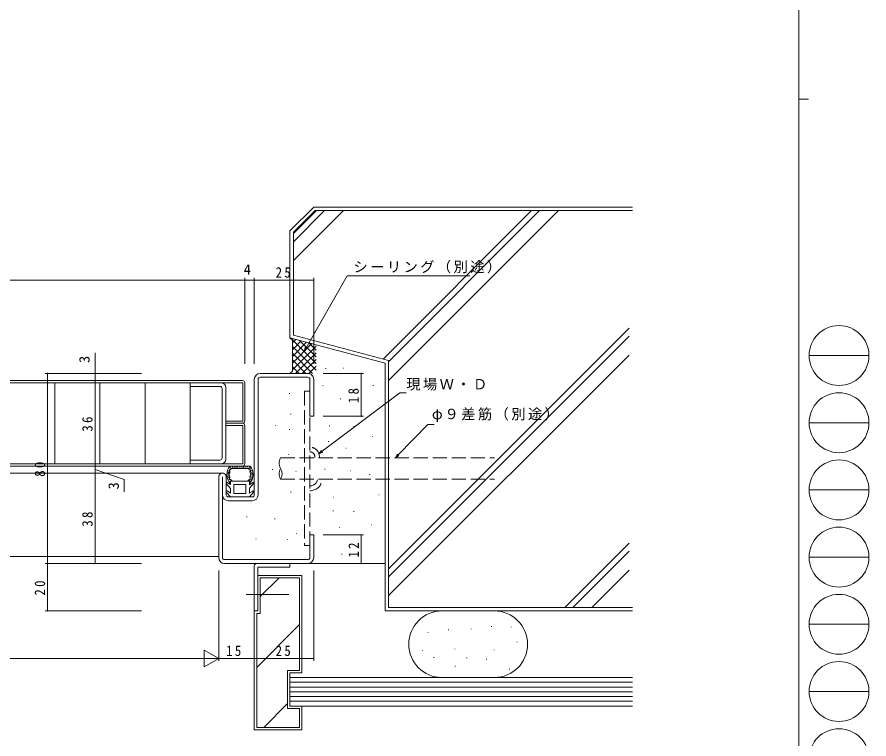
# Model space of a CAD drawing. Units: millimetres, scale not verified. Extents: x -594 to 539, y -420 to 386.
# Drawn here: x 180.9 to 539.5, y -262.2 to 41.6 of the extents above; entities that cross this region are included whole.
import ezdxf
from ezdxf.enums import TextEntityAlignment as Align

# ---------------------------------------------------------------- set-up
doc = ezdxf.new("R2010")
doc.units = ezdxf.units.MM
doc.header["$LTSCALE"] = 2
doc.linetypes.add('CHAIN2', pattern=[12, 9, -1, 1, -1])
doc.linetypes.add('DASHED3', pattern=[4, 3, -1])
for name, color, linetype, lineweight in [('0-1_YKK_ZWAK', 7, 'Continuous', 9), ('0-3_YKK_11', 7, 'Continuous', 9), ('0-4_YKK_12', 2, 'Continuous', 9), ('0-5_YSS_K', 3, 'Continuous', 9), ('0-6_YKK_13', 4, 'Continuous', 9), ('0-7_YKK_D', 6, 'Continuous', 9)]:
    doc.layers.add(name, color=color, linetype=linetype, lineweight=lineweight)
doc.styles.add('ＭＳ ゴシック', font='')
doc.styles.get('ＭＳ ゴシック').set_extended_font_data('MS Gothic')

msp = doc.modelspace()

# ---------------------------------------------------------------- linework, layer by layer
at = {"layer": '0-1_YKK_ZWAK'}
for p, q in [((510, 382.035), (510, -367.965)), ((510, 7.035), (514, 7.035)), ((514.252, -100.845), (539.452, -100.845)), ((514.252, -129.125), (539.452, -129.125)), ((514.252, -157.405), (539.452, -157.405)), ((514.252, -185.685), (539.452, -185.685)), ((514.252, -213.965), (539.452, -213.965)), ((514.252, -242.245), (539.452, -242.245))]:
    msp.add_line(p, q, dxfattribs=at)
for centre in [(526.852, -100.845), (526.852, -129.125), (526.852, -157.405), (526.852, -185.685), (526.852, -213.965), (526.852, -242.245), (526.852, -270.525)]:
    msp.add_circle(centre, 12.6, dxfattribs=at)
at = {"layer": '0-3_YKK_11'}
for p, q in [((280.784, -159.462), (280.784, -110.862)), ((282.385, -110.862), (282.385, -159.462)), ((283.285, -108.362), (303.284, -108.362)), ((303.284, -109.962), (283.285, -109.962)), ((304.185, -126.362), (304.185, -110.862)), ((305.785, -110.862), (305.785, -126.362)), ((253.785, -112.262), (266.785, -112.262)), ((253.785, -113.862), (253.785, -112.262)), ((266.285, -113.862), (253.785, -113.862)), ((268.785, -114.262), (268.785, -144.462)), ((267.185, -143.962), (267.185, -114.762)), ((305.785, -126.362), (304.185, -126.362)), ((253.785, -144.862), (266.285, -144.862)), ((253.785, -146.462), (253.785, -144.862)), ((266.785, -146.462), (253.785, -146.462)), ((265.784, -185.862), (265.784, -151.962)), ((267.385, -151.962), (267.385, -185.862)), ((268.985, -151.962), (268.985, -159.462)), ((269.885, -160.362), (279.885, -160.362)), ((279.885, -161.962), (269.885, -161.962)), ((304.184, -176.362), (305.785, -176.362)), ((304.184, -185.862), (304.184, -176.362)), ((305.785, -176.362), (305.785, -185.862)), ((268.285, -186.762), (303.284, -186.762)), ((303.284, -188.362), (268.285, -188.362)), ((280.784, -189.362), (280.784, -208.362)), ((295.785, -188.362), (281.784, -188.362)), ((282.285, -189.862), (295.785, -189.862)), ((282.285, -208.362), (282.285, -189.862)), ((295.785, -189.862), (295.785, -188.362)), ((280.784, -208.362), (282.285, -208.362))]:
    msp.add_line(p, q, dxfattribs=at)
for centre, radius, start, end in [((283.285, -110.862), 2.5, 90.00002, 180), ((283.285, -110.862), 0.9, 90.00002, 180), ((303.284, -110.862), 2.5, 359.99997, 90.00002), ((303.284, -110.862), 0.9, 359.99997, 90.00002), ((266.285, -114.762), 0.9, 0, 89.99997), ((266.785, -114.262), 2, 0, 89.99997), ((266.285, -143.962), 0.9, 270, 0), ((266.785, -144.462), 2, 270, 0), ((267.385, -151.962), 1.6, 359.99997, 180), ((269.885, -159.462), 2.5, 180, 269.99998), ((269.885, -159.462), 0.9, 180, 269.99998), ((279.885, -159.462), 2.5, 269.99998, 359.99997), ((279.885, -159.462), 0.9, 269.99998, 359.99997), ((268.285, -185.862), 2.5, 180, 269.99998), ((268.285, -185.862), 0.9, 180, 269.99998), ((303.284, -185.862), 2.5, 269.99998, 359.99997), ((303.284, -185.862), 0.9, 269.99998, 359.99997), ((281.784, -189.362), 1, 89.99997, 180.00002)]:
    msp.add_arc(centre, radius, start, end, dxfattribs=at)
at = {"layer": '0-4_YKK_12'}
for p, q in [((267.421, -150.362), (135.284, -150.362)), ((135.284, -185.362), (265.784, -185.362))]:
    msp.add_line(p, q, dxfattribs=at)
at = {"layer": '0-5_YSS_K'}
for p, q in [((305.785, -38.362), (295.785, -48.362)), ((305.785, -38.362), (440, -38.362)), ((297.285, -60.848), (318.27, -39.862)), ((297.285, -52.928), (310.351, -39.862)), ((297.285, -49.534), (306.957, -39.862)), ((306.406, -39.862), (297.285, -48.983)), ((306.406, -39.862), (297.285, -48.983)), ((438.5, -39.862), (306.406, -39.862)), ((440, -39.862), (306.406, -39.862)), ((335.009, -102.319), (397.466, -39.862)), ((337.284, -111.358), (408.78, -39.862)), ((337.284, -103.438), (400.861, -39.862)), ((295.785, -48.362), (295.785, -93.362)), ((297.285, -48.983), (297.285, -92.211)), ((297.285, -48.983), (297.285, -92.211)), ((337.284, -190.554), (438.5, -89.338)), ((297.285, -92.211), (337.284, -102.929)), ((297.285, -92.211), (337.284, -102.929)), ((337.284, -193.948), (438.5, -92.732)), ((295.785, -93.362), (335.784, -104.08)), ((295.979, -93.414), (306.785, -104.22)), ((296.785, -95.563), (298.309, -94.038)), ((296.785, -98.391), (300.54, -94.636)), ((296.785, -101.22), (302.771, -95.234)), ((296.785, -104.048), (305.001, -95.832)), ((299.842, -94.449), (306.785, -101.391)), ((303.706, -95.485), (306.785, -98.563)), ((296.785, -106.877), (306.785, -96.877)), ((296.785, -97.048), (306.785, -107.048)), ((296.785, -99.877), (305.27, -108.362)), ((298.128, -108.362), (306.785, -99.705)), ((296.785, -102.705), (302.441, -108.362)), ((300.956, -108.362), (306.785, -102.534)), ((337.284, -201.867), (438.5, -100.652)), ((337.284, -102.929), (337.284, -206.862)), ((337.284, -206.862), (337.284, -102.929)), ((295.785, -108.362), (296.785, -107.362)), ((296.785, -105.534), (299.613, -108.362)), ((303.784, -108.362), (306.785, -105.362)), ((310.763, -106.318), (310.963, -106.318)), ((318.109, -106.125), (318.309, -106.125)), ((335.784, -104.08), (335.784, -208.362)), ((285.785, -108.362), (293.285, -108.362)), ((309.603, -113.471), (309.803, -113.471)), ((330.675, -113.471), (330.875, -113.471)), ((295.491, -116.757), (295.691, -116.757)), ((316.949, -119.077), (317.149, -119.077)), ((296.071, -125.457), (296.271, -125.457)), ((289.692, -130.289), (289.892, -130.289)), ((295.491, -132.029), (295.691, -132.029)), ((312.31, -130.483), (312.51, -130.483)), ((322.555, -130.676), (322.755, -130.676)), ((330.481, -134.929), (330.681, -134.929)), ((311.923, -137.055), (312.123, -137.055)), ((319.269, -139.762), (319.469, -139.762)), ((295.105, -142.468), (295.305, -142.468)), ((288.339, -148.848), (288.539, -148.848)), ((298.198, -149.621), (298.398, -149.621)), ((310.376, -148.654), (310.577, -148.654)), ((321.202, -149.427), (321.402, -149.427)), ((329.321, -150.974), (329.521, -150.974)), ((296.071, -158.32), (296.271, -158.32)), ((314.049, -160.446), (314.249, -160.446)), ((333.188, -159.48), (333.388, -159.48)), ((313.856, -166.246), (314.056, -166.246)), ((322.555, -166.439), (322.755, -166.439)), ((277.513, -168.759), (277.713, -168.759)), ((289.305, -169.532), (289.505, -169.532)), ((330.095, -172.045), (330.295, -172.045)), ((316.563, -173.205), (316.763, -173.205)), ((281.379, -178.038), (281.579, -178.038)), ((294.718, -178.231), (294.918, -178.231)), ((298.391, -175.718), (298.591, -175.718)), ((411.486, -206.862), (438.5, -179.848)), ((317.529, -184.417), (317.729, -184.417)), ((414.88, -206.862), (438.5, -183.242)), ((303.286, -188.362), (335.784, -188.362)), ((282.285, -208.362), (282.285, -193.365)), ((300.785, -193.365), (282.285, -193.365)), ((300.785, -234.365), (300.785, -193.365)), ((422.799, -206.862), (438.5, -191.161)), ((283.285, -209.365), (283.285, -194.365)), ((283.285, -202.297), (291.216, -194.365)), ((337.284, -206.862), (438.5, -206.862)), ((337.284, -206.862), (440, -206.862)), ((280.784, -208.362), (280.784, -258.365)), ((282.285, -208.362), (280.784, -208.362)), ((281.784, -209.365), (283.285, -209.365)), ((281.784, -209.365), (281.784, -257.365)), ((335.784, -208.362), (430, -208.362)), ((440, -208.362), (345.785, -208.362)), ((359.789, -208.362), (381.789, -208.362)), ((281.784, -232.081), (299.784, -214.081)), ((380.64, -214.797), (380.64, -214.997)), ((388.909, -214.973), (388.909, -215.173)), ((353.9, -217.26), (353.9, -217.46)), ((362.52, -216.205), (362.52, -216.405)), ((372.02, -215.853), (372.02, -216.053)), ((391.372, -221.306), (391.372, -221.506)), ((351.613, -225.001), (351.613, -225.201)), ((365.159, -224.297), (365.159, -224.497)), ((381.696, -224.649), (381.696, -224.849)), ((356.363, -227.816), (356.363, -228.016)), ((370.261, -227.991), (370.261, -228.191)), ((378.529, -228.519), (378.529, -228.719)), ((365.335, -231.51), (365.335, -231.71)), ((388.205, -232.741), (388.205, -232.941)), ((299.784, -233.365), (294.785, -233.365)), ((294.785, -249.365), (294.785, -233.365)), ((295.785, -234.365), (300.785, -234.365)), ((295.785, -248.365), (295.785, -234.365)), ((295.785, -236.365), (440, -236.365)), ((381.789, -236.362), (359.789, -236.362)), ((295.785, -238.365), (440, -238.365)), ((295.785, -240.365), (440, -240.365)), ((295.785, -242.365), (440, -242.365)), ((284.784, -257.365), (294.785, -247.365)), ((295.785, -244.365), (440, -244.365)), ((295.785, -246.365), (440, -246.365)), ((295.785, -248.365), (440, -248.365)), ((300.785, -258.365), (300.785, -248.365)), ((299.784, -257.365), (281.784, -257.365)), ((280.784, -258.365), (300.785, -258.365))]:
    msp.add_line(p, q, dxfattribs=at)
at = {"layer": '0-5_YSS_K', "linetype": 'DASHED3'}
for p, q in [((291.84, -143.861), (381.837, -143.861)), ((291.84, -152.861), (381.837, -152.861))]:
    msp.add_line(p, q, dxfattribs=at)
at = {"layer": '0-5_YSS_K'}
for points in [[(295.785, -93.362), (296.785, -94.362), (296.785, -107.362)], [(299.784, -233.365), (299.784, -194.365), (283.285, -194.365)], [(299.784, -257.365), (299.784, -249.365), (294.785, -249.365)]]:
    msp.add_lwpolyline(points, dxfattribs=at)
at = {"layer": '0-5_YSS_K', "linetype": 'DASHED3'}
for centre, radius, start, end in [((304.184, -143.398), 3.979, 350.00006, 90), ((304.184, -143.398), 2.024, 350.00006, 90), ((295.737, -146.111), 4.5, 150.00002, 209.99997), ((295.737, -150.611), 4.5, 149.99997, 210.00002), ((287.943, -150.611), 4.5, 329.99997, 30.00002), ((304.184, -152.537), 3.217, 270, 350.00006), ((304.184, -152.537), 5.213, 270, 350.00006)]:
    msp.add_arc(centre, radius, start, end, dxfattribs=at)
at = {"layer": '0-5_YSS_K'}
for centre, start, end in [((359.789, -222.362), 90, 270), ((381.789, -222.362), 270, 90)]:
    msp.add_arc(centre, 14, start, end, dxfattribs=at)
at = {"layer": '0-6_YKK_13'}
for p, q in [((275.785, -111.362), (135.284, -111.362)), ((275.885, -112.262), (135.284, -112.262)), ((196.785, -112.262), (196.785, -146.462)), ((215.785, -112.262), (215.785, -146.462)), ((234.785, -112.262), (234.785, -146.462)), ((253.785, -146.462), (253.785, -112.262)), ((275.885, -112.262), (275.885, -128.462)), ((276.785, -112.362), (276.785, -128.362)), ((268.785, -128.462), (275.885, -128.462)), ((268.785, -129.362), (275.793, -129.362)), ((275.785, -129.362), (268.785, -129.362)), ((275.885, -130.262), (268.785, -130.262)), ((275.885, -130.262), (275.885, -146.462)), ((276.785, -130.362), (276.785, -146.362)), ((135.284, -146.462), (275.885, -146.462)), ((135.284, -147.362), (275.785, -147.362)), ((269.649, -150.354), (269.849, -150.354)), ((269.78, -149.96), (269.98, -149.96)), ((269.852, -150.545), (270.052, -150.545)), ((269.947, -149.364), (270.147, -149.364)), ((270.452, -150.183), (270.034, -150.812)), ((270.055, -150.092), (270.255, -150.092)), ((270.162, -148.887), (270.362, -148.887)), ((270.186, -149.591), (270.386, -149.591)), ((270.222, -149.352), (270.422, -149.352)), ((270.617, -148.85), (270.381, -149.078)), ((270.381, -149.078), (270.406, -149.414)), ((270.406, -149.414), (270.511, -149.807)), ((270.511, -149.807), (270.452, -150.183)), ((278.972, -147.362), (270.486, -147.362)), ((270.496, -148.147), (270.696, -148.147)), ((270.971, -148.649), (270.617, -148.85)), ((270.687, -148.445), (270.887, -148.445)), ((270.746, -147.515), (270.946, -147.515)), ((270.842, -148.064), (271.042, -148.064)), ((271.209, -148.362), (270.971, -148.649)), ((271.209, -148.362), (278.248, -148.362)), ((271.522, -147.86), (271.722, -147.86)), ((271.808, -148.146), (272.008, -148.146)), ((272.255, -147.663), (272.455, -147.663)), ((272.523, -147.931), (272.723, -147.931)), ((272.97, -147.949), (273.17, -147.949)), ((273.327, -147.717), (273.527, -147.717)), ((273.595, -147.86), (273.795, -147.86)), ((274.257, -148.092), (274.457, -148.092)), ((274.596, -147.681), (274.796, -147.681)), ((275.043, -148.092), (275.243, -148.092)), ((275.329, -147.753), (275.529, -147.753)), ((275.722, -148.039), (275.922, -148.039)), ((276.151, -147.896), (276.351, -147.896)), ((276.741, -147.842), (276.941, -147.842)), ((276.812, -148.235), (277.012, -148.235)), ((277.652, -147.77), (277.852, -147.77)), ((278.487, -148.649), (278.248, -148.362)), ((278.333, -147.396), (278.533, -147.396)), ((278.457, -148.056), (278.657, -148.056)), ((278.84, -148.85), (278.487, -148.649)), ((278.524, -148.505), (278.724, -148.505)), ((278.643, -148.159), (278.843, -148.159)), ((278.763, -147.658), (278.963, -147.658)), ((279.077, -149.078), (278.84, -148.85)), ((278.93, -148.744), (279.13, -148.744)), ((278.947, -149.808), (279.052, -149.414)), ((279.005, -150.183), (278.947, -149.808)), ((279.423, -150.812), (279.005, -150.183)), ((279.052, -149.414), (279.077, -149.078)), ((279.061, -148.267), (279.261, -148.267)), ((279.12, -149.662), (279.32, -149.662)), ((279.335, -149.28), (279.535, -149.28)), ((279.538, -149.996), (279.738, -149.996)), ((279.562, -150.414), (279.762, -150.414)), ((279.86, -150.557), (280.06, -150.557)), ((269.446, -151.75), (269.646, -151.75)), ((269.637, -151.117), (269.837, -151.117)), ((269.816, -151.141), (270.016, -151.141)), ((269.978, -152.165), (270.178, -152.165)), ((269.983, -151.833), (270.183, -151.833)), ((270.025, -152.587), (270.225, -152.587)), ((270.034, -150.812), (270.127, -151.112)), ((270.083, -152.974), (270.283, -152.974)), ((270.127, -151.112), (270.374, -151.43)), ((270.21, -151.666), (270.41, -151.666)), ((270.374, -151.43), (270.524, -151.783)), ((270.468, -152.168), (270.382, -152.534)), ((270.382, -152.534), (270.469, -152.832)), ((270.412, -153.596), (270.612, -153.596)), ((270.524, -151.783), (270.468, -152.168)), ((270.469, -152.832), (270.76, -153.06)), ((270.729, -155.143), (270.729, -153.662)), ((270.729, -153.662), (274.729, -153.662)), ((270.76, -153.06), (271.153, -153.251)), ((278.304, -153.251), (278.698, -153.06)), ((278.658, -153.326), (278.858, -153.326)), ((278.698, -153.06), (278.988, -152.832)), ((278.933, -151.783), (279.084, -151.43)), ((278.99, -152.168), (278.933, -151.783)), ((278.951, -152.998), (279.151, -152.998)), ((278.988, -152.832), (279.076, -152.534)), ((279.076, -152.534), (278.99, -152.168)), ((279.01, -153.702), (279.21, -153.702)), ((279.084, -151.43), (279.331, -151.112)), ((279.287, -151.738), (279.487, -151.738)), ((279.331, -151.112), (279.423, -150.812)), ((279.432, -152.822), (279.632, -152.822)), ((279.491, -152.259), (279.691, -152.259)), ((279.693, -151.237), (279.893, -151.237)), ((279.848, -151.845), (280.048, -151.845)), ((279.896, -151.094), (280.096, -151.094)), ((270.729, -156.762), (268.985, -154.683)), ((270.729, -155.143), (269.381, -154.241)), ((270.729, -158.743), (270.729, -156.762)), ((272.229, -158.862), (272.229, -155.162)), ((272.229, -155.162), (274.729, -155.162)), ((277.229, -155.162), (274.729, -155.162)), ((277.229, -158.862), (277.229, -155.162)), ((278.651, -155.234), (280.098, -154.267)), ((278.729, -156.762), (278.811, -156.714)), ((278.729, -158.828), (278.729, -156.762)), ((278.811, -156.714), (280.494, -154.709)), ((270.729, -160.362), (268.985, -158.283)), ((270.729, -158.743), (269.381, -157.841)), ((274.824, -160.362), (270.729, -160.362)), ((274.729, -158.862), (272.229, -158.862)), ((274.729, -158.862), (277.229, -158.862)), ((278.651, -158.834), (280.098, -157.867)), ((278.811, -160.314), (280.494, -158.309))]:
    msp.add_line(p, q, dxfattribs=at)
at = {"layer": '0-6_YKK_13', "linetype": 'DASHED3'}
for p, q in [((301.884, -115.862), (301.884, -180.862)), ((304.184, -115.862), (301.884, -115.862)), ((304.184, -180.862), (304.184, -115.862)), ((301.884, -180.862), (304.184, -180.862))]:
    msp.add_line(p, q, dxfattribs=at)
at = {"layer": '0-6_YKK_13', "linetype": 'CHAIN2'}
msp.add_line((277.376, -201.362), (296.283, -201.362), dxfattribs=at)
at = {"layer": '0-6_YKK_13'}
for points in [[(278.729, -155.228), (278.729, -153.662), (274.729, -153.662)], [(274.824, -160.362), (278.729, -160.362), (278.811, -160.314)]]:
    msp.add_lwpolyline(points, dxfattribs=at)
for centre, radius, start, end in [((275.785, -112.362), 1, 0, 90), ((275.785, -128.362), 1, 270, 0), ((275.785, -130.362), 1, 0, 90), ((275.785, -146.362), 1, 270, 0), ((274.729, -150.862), 5.5, 140.48035, 223.34175), ((274.729, -150.862), 5.5, 316.65823, 39.51962), ((274.729, -150.862), 4.3, 213.74989, 220.62927), ((274.729, -150.862), 4.3, 319.3705, 326.24989), ((269.214, -154.491), 0.3, 56.21114, 220.00243), ((280.265, -154.516), 0.3, 319.99756, 123.78885), ((269.214, -158.091), 0.3, 56.21114, 220.00243), ((280.265, -158.116), 0.3, 319.99756, 123.78885)]:
    msp.add_arc(centre, radius, start, end, dxfattribs=at)
at = {"layer": '0-7_YKK_D'}
for p, q in [((276.785, -104.361), (276.785, -68.117)), ((280.784, -104.361), (280.784, -68.117)), ((302.539, -97.656), (319.814, -67.276)), ((305.785, -104.36), (305.785, -68.117)), ((319.814, -67.276), (371.514, -67.276)), ((276.785, -69.117), (-9.215, -69.117)), ((280.784, -69.117), (276.785, -69.117)), ((305.785, -69.117), (280.784, -69.117)), ((213.785, -108.362), (213.785, -99.762)), ((301.699, -99.134), (302.143, -97.431)), ((301.699, -99.134), (302.539, -97.656)), ((302.935, -97.881), (301.699, -99.134)), ((233.359, -108.362), (192.785, -108.362)), ((193.785, -108.362), (193.785, -188.362)), ((233.359, -108.362), (212.785, -108.362)), ((213.785, -111.362), (213.785, -108.362)), ((309.785, -108.362), (326.785, -108.362)), ((325.785, -108.362), (325.785, -126.362)), ((213.785, -111.362), (213.785, -147.362)), ((309.33, -141.152), (342.034, -116.61)), ((342.034, -116.61), (344.734, -116.61)), ((309.785, -126.362), (326.785, -126.362)), ((341.323, -142.642), (353.779, -129.843)), ((353.779, -129.843), (356.479, -129.843)), ((307.97, -142.173), (309.056, -140.788)), ((307.97, -142.173), (309.33, -141.152)), ((309.603, -141.517), (307.97, -142.173)), ((340.137, -143.861), (340.996, -142.325)), ((340.137, -143.861), (341.323, -142.642)), ((341.649, -142.96), (340.137, -143.861)), ((213.785, -147.362), (213.785, -150.362)), ((213.785, -148.862), (226.07, -152.968)), ((213.785, -188.362), (213.785, -150.362)), ((226.07, -152.968), (226.07, -158.168)), ((309.785, -176.362), (326.785, -176.362)), ((325.785, -176.362), (325.785, -188.362)), ((233.359, -188.362), (192.785, -188.362)), ((233.359, -188.362), (192.785, -188.362)), ((193.785, -188.362), (193.785, -208.362)), ((233.359, -188.362), (212.785, -188.362)), ((265.784, -191.362), (265.784, -229.362)), ((265.785, -191.362), (265.785, -229.361)), ((280.784, -191.362), (280.784, -229.362)), ((305.785, -191.362), (305.785, -229.362)), ((233.359, -208.362), (192.785, -208.362)), ((259.723, -224.861), (259.723, -231.861)), ((265.785, -228.361), (259.723, -224.861)), ((8.785, -228.362), (258.785, -228.361)), ((265.785, -228.361), (253.66, -228.361)), ((265.785, -228.361), (259.723, -231.861)), ((265.784, -228.362), (280.784, -228.362)), ((305.785, -228.362), (280.784, -228.362))]:
    msp.add_line(p, q, dxfattribs=at)
for centre, start, end in [((276.785, -69.117), 0, 180), ((276.785, -69.117), 180, 0), ((280.784, -69.117), 0, 180), ((280.784, -69.117), 180, 0), ((305.785, -69.117), 0, 180), ((305.785, -69.117), 180, 0), ((193.785, -108.362), 90, 270), ((193.785, -108.362), 270, 90), ((213.785, -108.362), 90, 270), ((213.785, -108.362), 270, 90), ((325.785, -108.362), 90, 270), ((325.785, -108.362), 270, 90), ((213.785, -111.362), 90, 270), ((213.785, -111.362), 90, 270), ((213.785, -111.362), 270, 90), ((213.785, -111.362), 270, 90), ((325.785, -126.362), 90, 270), ((325.785, -126.362), 270, 90), ((213.785, -147.362), 90, 270), ((213.785, -147.362), 90, 270), ((213.785, -150.362), 90, 270), ((213.785, -150.362), 90, 270), ((213.785, -147.362), 270, 90), ((213.785, -147.362), 270, 90), ((213.785, -150.362), 270, 90), ((213.785, -150.362), 270, 90), ((325.785, -176.362), 90, 270), ((325.785, -176.362), 270, 90), ((193.785, -188.362), 90, 270), ((193.785, -188.362), 90, 270), ((193.785, -188.362), 270, 90), ((193.785, -188.362), 270, 90), ((213.785, -188.362), 90, 270), ((213.785, -188.362), 270, 90), ((325.785, -188.362), 90, 270), ((325.785, -188.362), 270, 90), ((193.785, -208.362), 90, 270), ((193.785, -208.362), 270, 90), ((280.784, -228.362), 0, 180), ((280.784, -228.362), 0, 180), ((280.784, -228.362), 180, 0), ((280.784, -228.362), 180, 0), ((305.785, -228.362), 0, 180), ((305.785, -228.362), 180, 0)]:
    msp.add_arc(centre, 0.106, start, end, dxfattribs=at)

# ---------------------------------------------------------------- texts
at = {"layer": '0-7_YKK_D', "color": 7, "style": 'ＭＳ ゴシック'}
msp.add_text('4', height=4.399, dxfattribs=at).set_placement((276.335, -68.117), align=Align.BOTTOM_LEFT)
for p in [(212.785, -103.962), (225.07, -157.168)]:
    msp.add_text('3', height=4.399, rotation=90, dxfattribs=at).set_placement(p, align=Align.BOTTOM_LEFT)
at = {"layer": '0-7_YKK_D', "color": 7, "char_height": 4.399, "attachment_point": 7, "style": 'ＭＳ ゴシック'}
for s, insert in [('\\T1.17;シーリング（別途）', (322.514, -66.276)), ('\\T1.36;\\W0.9;25', (289.765, -68.117)), ('\\T1.17;現場Ｗ・Ｄ', (344.734, -115.61)), ('\\T1.17;φ９差筋（別途）', (355.519, -128.843)), ('\\T1.36;\\W0.9;15', (268.914, -227.362)), ('\\T1.36;\\W0.9;25', (289.764, -227.362))]:
    msp.add_mtext(s, dxfattribs=dict(at, insert=insert))
at = {"layer": '0-7_YKK_D', "color": 7, "char_height": 4.399, "attachment_point": 7, "rotation": 90, "style": 'ＭＳ ゴシック'}
for s, insert in [('\\T1.36;\\W0.9;18', (324.785, -120.882)), ('\\T1.36;\\W0.9;36', (212.785, -132.882)), ('\\T1.36;\\W0.9;80', (192.785, -151.882)), ('\\T1.36;\\W0.9;38', (212.785, -172.882)), ('\\T1.36;\\W0.9;12', (324.785, -185.882)), ('\\T1.36;\\W0.9;20', (192.785, -201.882))]:
    msp.add_mtext(s, dxfattribs=dict(at, insert=insert))

doc.saveas('drawing.dxf')
